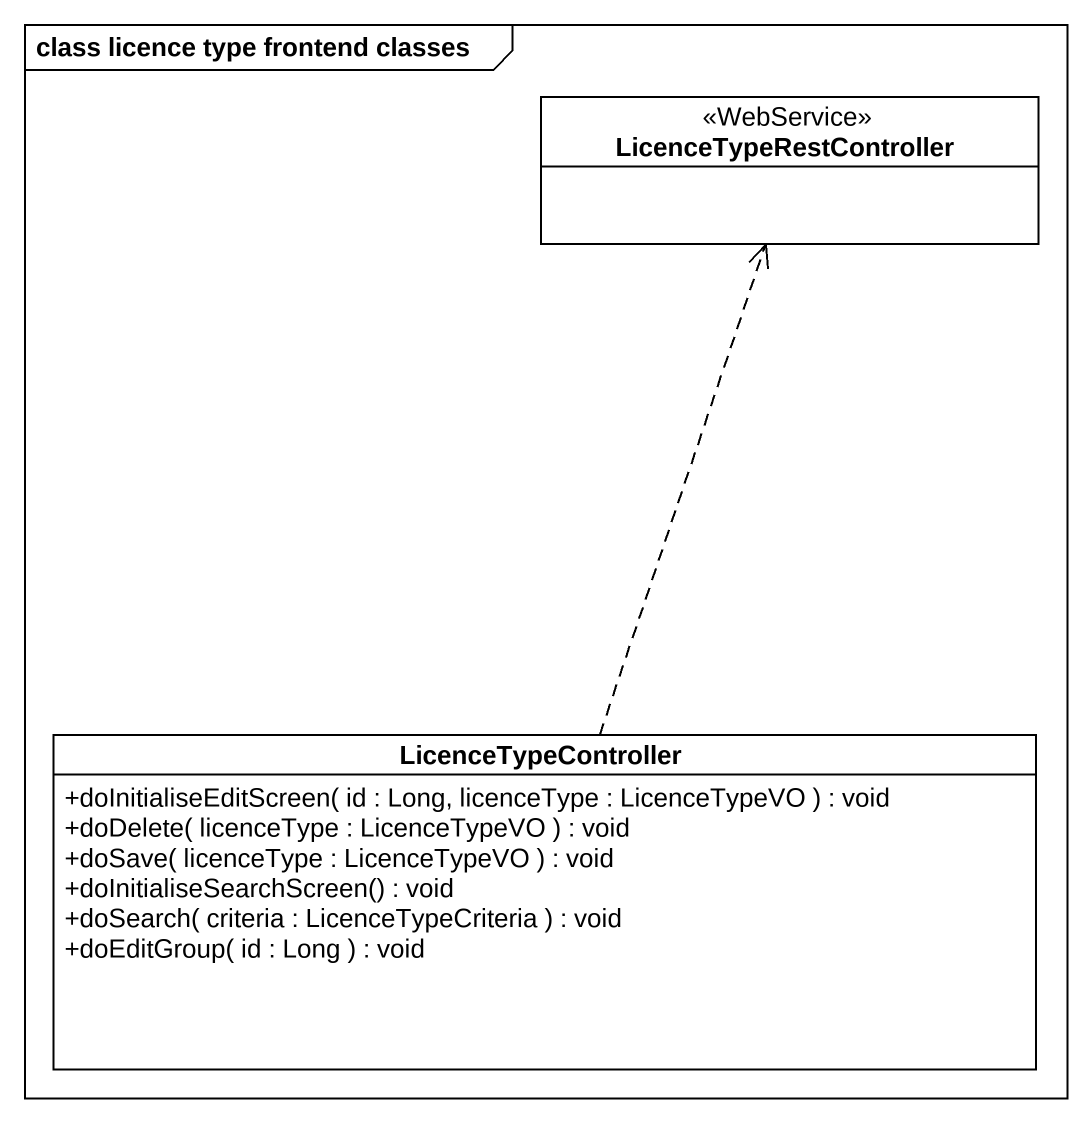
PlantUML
@startuml
mainframe class licence type frontend classes
hide circle
hide empty members
skinparam classAttributeIconSize 0
class LicenceTypeRestController <<WebService>>
class LicenceTypeController {
  +doInitialiseEditScreen( id : Long, licenceType : LicenceTypeVO ) : void
  +doDelete( licenceType : LicenceTypeVO ) : void
  +doSave( licenceType : LicenceTypeVO ) : void
  +doInitialiseSearchScreen() : void
  +doSearch( criteria : LicenceTypeCriteria ) : void
  +doEditGroup( id : Long ) : void
}
LicenceTypeController .up.> LicenceTypeRestController
@enduml
